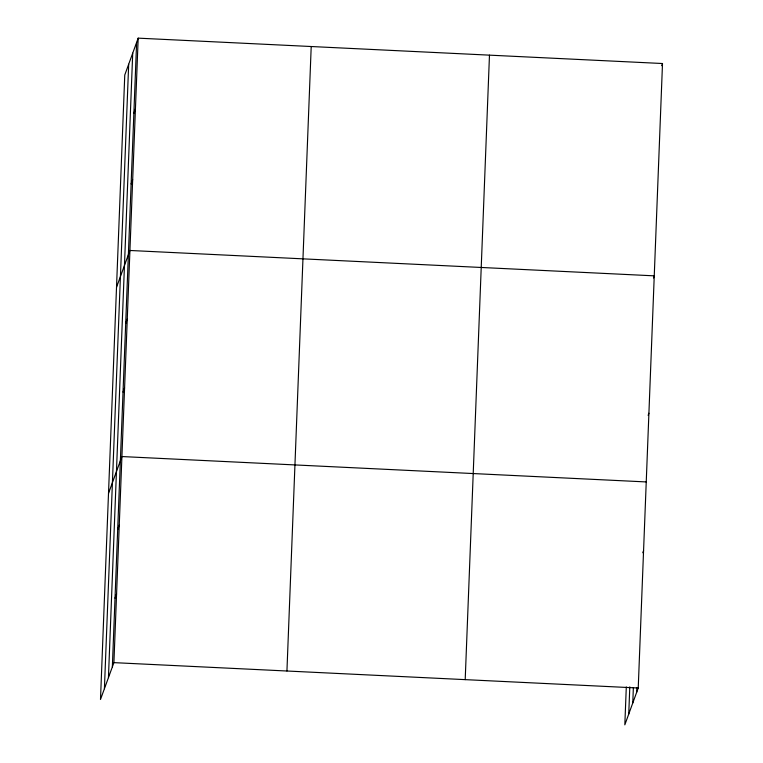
<?xml version="1.0" encoding="UTF-8"?>
<svg xmlns="http://www.w3.org/2000/svg" width="763" height="763" viewBox="0 0 763 763"><rect width="100%" height="100%" fill="white"/><g stroke="black" fill="none" stroke-linecap="round" stroke-linejoin="round"><path stroke-width="1.14" d="M104.407 688.722L128.68 64.245M108.441 677.639L132.714 53.162M112.352 666.891L136.625 42.404M138.179 38.15L124.77 74.993L100.497 699.48L113.906 662.637L138.179 38.15L662.503 63.52L638.23 688.007L624.821 724.85L626.299 686.948M286.936 671.001L311.209 46.524M465.201 679.633L489.474 55.146M628.741 714.092L629.799 686.853M632.775 703.009L633.366 687.616M636.685 692.26L636.867 687.52M133.878 113.182L135.423 108.928M131.131 183.95L132.676 179.696M116.51 287.317L129.92 250.474L654.253 275.844L653.481 277.97M125.704 323.417L127.249 319.163M123.034 392.115L124.588 387.862M108.499 493.394L121.918 456.551L646.242 481.93M117.693 529.503L119.247 525.249M115.022 598.192L116.577 593.938M661.731 65.647L662.503 63.52M648.14 415.358L648.912 413.231M642.799 552.746L643.571 550.619M113.906 662.637L638.23 688.007"/></g></svg>
